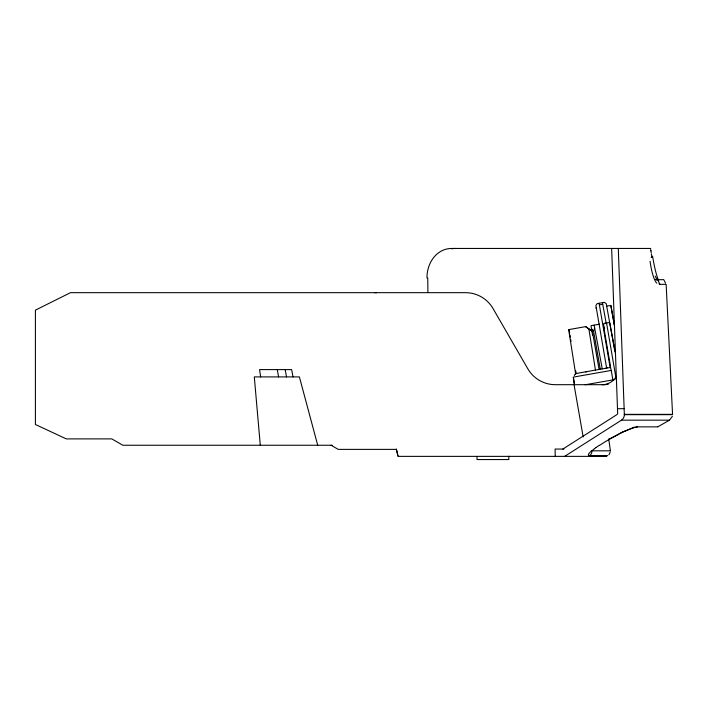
<?xml version="1.0" encoding="UTF-8"?>
<svg xmlns="http://www.w3.org/2000/svg" width="708" height="708" viewBox="0 0 708 708"><rect width="100%" height="100%" fill="white"/><g stroke="black" fill="none" stroke-linecap="round" stroke-linejoin="round"><path stroke-width="1.06" d="M576.073 373.514L610.668 367.408L603.685 326.512L603.809 323.432L609.641 322.406L615.553 353.734M610.199 452.182L608.924 454.793M600.295 369.24L593.578 331.149L594.685 328.096M672.388 416.313L669.467 420.171L657.785 426.862M596.154 447.509L596.587 447.191A31.612 5.124 -28.7 0 1 598.428 445.863L599.34 445.279M562.86 449.058L616.933 414.614A1.593 1.443 90 0 0 617.65 413.162L611.65 248.446M564.639 456.368L621.465 420.171A6.354 5.761 90 0 0 624.341 414.348L618.288 248.446M608.756 439.394L622.474 432.163M619.093 433.809L619.288 433.721A29.17 4.425 -28.5 0 1 621.615 432.615M621.668 432.553L632.456 427.995M632.713 427.906L634.722 427.296M635.757 427.048L637.085 426.853M599.375 304.856L602.738 304.263M595.773 308.06L596.605 307.918M606.446 306.183L610.898 305.396L614.482 325.68M599.517 324.184L590.994 325.689L592.569 335.123M606.048 367.886L607.234 367.673M573.949 377.001L611.234 370.426L612.986 380.4M585.153 384.771L614.969 379.515M591.605 450.828L610.331 450.828M451.748 248.446L650.581 248.446L650.714 249.304M656.024 279.722A3.974 3.929 -90 0 1 656.599 279.678L657.608 279.678L659.962 284.333L665.458 284.333M656.599 279.678L663.086 279.678M603.968 384.692L555.346 384.692A31.789 31.789 0 0 1 527.823 368.797L493.042 308.555A31.789 31.789 0 0 0 465.51 292.669L70.464 292.669L35.4 310.148L35.4 424.49L66.269 438.889L111.802 438.889L122.82 445.244L332.247 445.244M617.447 408.693L624.084 408.693M624.341 414.348L672.556 414.348L666.148 284.333M624.35 414.667L672.556 414.667M621.465 420.171L669.379 420.171M657.458 426.862L637.306 426.862A4.77 4.575 -89.9 0 1 633.633 427.26M563.966 449.058L555.099 449.058L555.231 456.368M588.56 454.642A23.302 3.416 -30 0 0 588.507 454.908A22.709 3.319 -30.2 0 0 588.649 455.341A23.045 3.372 -30.3 0 0 588.861 455.483A23.205 3.39 -30.3 0 0 589.437 455.571L607.694 455.616M606.694 456.368L398.038 456.368L396.418 449.376L338.247 449.376L331.096 445.244M659.962 284.333L658.918 283.802M589.499 455.616L589.552 455.616A4.77 4.575 -90 0 0 591.808 450.854M651.21 257.358L651.758 257.252M585.454 326.671L592.366 331.362L599.083 369.452M592.366 331.362L585.888 326.592L568.657 329.627L575.666 374.16M591.49 328.662L593.578 331.149M603.685 326.512L604.676 328.238M663.768 279.678L665.555 283.165M317.715 445.244L299.396 376.904L254.305 376.904L260.287 445.244M396.356 449.067L397.914 455.846M293.041 376.904L291.634 369.594L259.571 369.594L260.659 376.904M594.136 325.14L602.251 368.895M285.174 369.594L286.519 376.904M610.765 305.422L614.34 324.963M614.818 351.097L606.234 303.644L604.384 302.351L597.171 303.617L595.879 305.467L606.65 368.116M602.455 302.688L606.252 323.671M574.046 384.692L583.153 436.863M277.306 369.594L278.571 376.904M606.561 322.945L616.022 378.205M599.101 303.281L610.137 367.505A3.213 0.673 80.5 0 1 611.243 370.426M588.906 329.114L595.455 370.089M569.099 329.547L569.613 332.813M569.967 334.981L570.312 337.15M570.657 339.327L571.002 341.495M575.692 370.806L576.038 372.983M574.427 384.497L573.303 377.116L574.409 384.497M650.838 250.154L650.918 250.738M650.918 250.729L651.006 251.313M608.747 439.004L610.402 450.828M651.086 251.88L651.236 253.057M651.387 254.154L651.528 255.287M651.625 256.119L651.767 257.269M427.765 277.987L427.897 292.28M508.813 456.235L508.813 459.554L477.024 459.554L477.024 456.687M658.732 280.722A37.568 5.761 83.1 0 1 652.555 255.995M656.759 283.182A37.577 8.16 87 0 1 650.05 261.252M451.536 248.835A30.32 25.355 84.8 0 1 455.625 248.464M656.502 279.678A32.745 5.629 82.2 0 1 655.98 279.518M655.272 279.244A32.78 8.071 86.5 0 0 657.573 279.333A33.108 5.788 81.5 0 1 655.183 276.085M426.968 277.961A30.329 25.355 84.8 0 1 451.66 248.464M608.455 384.063A19.125 17.567 78.7 0 1 603.968 384.709M616.332 376.612A19.107 17.576 81.3 0 1 602.154 384.701M374.594 292.669A31.789 31.789 0 0 1 376.47 292.723M637.138 426.827A9.337 1.301 -28.6 0 1 637.35 426.836M624.943 431.163A24.267 3.292 -27.8 0 1 635.457 427.234M622.412 432.243A27.435 4.044 -28.4 0 1 624.872 431.101M599.888 445.146A31.869 4.965 -28.6 0 1 618.633 434.305M594.428 448.757A30.196 4.814 -28.8 0 1 596.048 447.536M592.676 450.146A29.258 4.584 -29 0 1 594.127 448.978M588.348 454.713A25.851 3.982 -29.1 0 1 591.941 450.509M574.338 375.506A3.177 3.053 80 0 1 576.693 373.399M585.843 372.054A3.186 3.151 83.6 0 1 587.029 371.576"/></g></svg>
